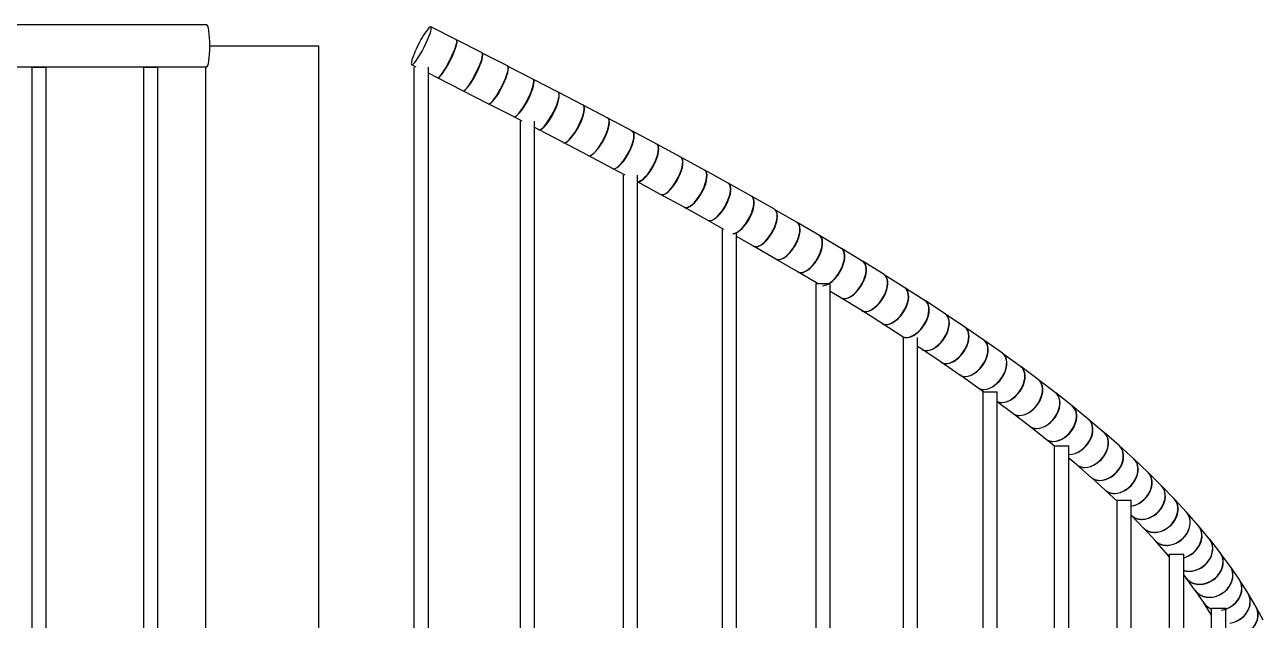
# Model space of a CAD drawing. Header units: millimetres. Extents: x -934 to 934, y -2220 to 2220.
# Drawn here: x -214 to 901, y 1684 to 2220 of the extents above; entities that cross this region are included whole.
import ezdxf

# ---------------------------------------------------------------- set-up
doc = ezdxf.new("R2010")
doc.units = ezdxf.units.MM
doc.layers.add('Elevation', color=7, linetype='CONTINUOUS')

msp = doc.modelspace()

# ---------------------------------------------------------------- linework, layer by layer
at = {"layer": 'Elevation'}
for p, q in [((-50.2, 2220.2), (-903.2, 2220.2)), ((174.7, 2206.5), (151.6, 2218.2)), ((197.8, 2194.8), (174.8, 2206.5)), ((50.8, 1286.8), (50.8, 2201.2)), ((138.5, 2182.1), (134.4, 2184.2)), ((220.7, 2183.1), (197.8, 2194.7)), ((-50.2, 2182.1), (-753.8, 2182.1)), ((-207.1, 1286.8), (-207.1, 2182.1)), ((-194.4, 1286.8), (-194.4, 2182.1)), ((-106.7, 1286.8), (-106.7, 2182.1)), ((-94, 1286.8), (-94, 2182.1)), ((-50.8, 1286.8), (-50.8, 2182.1)), ((136.7, 1286.8), (136.7, 2182.1)), ((149.4, 1102.2), (149.4, 2182.1)), ((157.5, 2172.5), (149.4, 2176.6)), ((243.5, 2171.3), (220.7, 2183)), ((180.5, 2160.8), (157.5, 2172.5)), ((266.1, 2159.6), (243.5, 2171.3)), ((203.3, 2149.1), (180.5, 2160.8)), ((288.6, 2147.9), (266.2, 2159.6)), ((226.1, 2137.5), (203.3, 2149.1)), ((226.1, 2137.5), (203.3, 2149.1)), ((310.9, 2136.2), (288.7, 2147.9)), ((233.9, 2133.4), (226.1, 2137.5)), ((232.2, 1102.2), (232.2, 2133.4)), ((244.9, 1102.2), (244.9, 2133.4)), ((333, 2124.5), (311, 2136.2)), ((248.6, 2125.8), (244.9, 2127.7)), ((271, 2114.1), (248.6, 2125.8)), ((354.9, 2112.7), (333.1, 2124.4)), ((293.2, 2102.5), (271, 2114.1)), ((376.6, 2101), (355, 2112.7)), ((315.1, 2090.8), (293.1, 2102.5)), ((398, 2089.3), (376.7, 2101)), ((326.6, 2084.7), (315.1, 2090.8)), ((325, 1102.2), (325, 2084.7)), ((337.7, 1102.2), (337.7, 2084.7)), ((419.2, 2077.5), (398.1, 2089.2)), ((358.4, 2067.5), (337.7, 2078.7)), ((440.1, 2065.8), (419.3, 2077.5)), ((379.7, 2055.9), (358.4, 2067.5)), ((460.8, 2054.1), (440.2, 2065.8)), ((400.7, 2044.2), (379.7, 2055.9)), ((481.1, 2042.3), (460.9, 2054)), ((415.4, 2036), (400.7, 2044.2)), ((501.2, 2030.6), (481.2, 2042.2)), ((414.1, 1102.2), (414.1, 2036)), ((426.8, 1102.2), (426.8, 2033.1)), ((441.9, 2021), (426.8, 2029.6)), ((520.9, 2018.8), (501.3, 2030.5)), ((462, 2009.3), (441.9, 2021)), ((540.3, 2007), (521, 2018.7)), ((481.9, 1997.7), (462, 2009.3)), ((559.4, 1995.3), (540.5, 2007)), ((499.4, 1987.3), (481.9, 1997.7)), ((578.1, 1983.5), (559.5, 1995.2)), ((498.3, 1102.2), (498.3, 1987.3)), ((511, 917.6), (511, 1987.3)), ((520.5, 1974.5), (511, 1980.2)), ((539.3, 1962.9), (520.5, 1974.5)), ((596.4, 1971.7), (578.2, 1983.4)), ((557.7, 1951.3), (539.3, 1962.9)), ((614.4, 1959.9), (596.6, 1971.6)), ((575.8, 1939.7), (557.7, 1951.3)), ((632, 1948.1), (614.6, 1959.8)), ((577.5, 1938.6), (575.8, 1939.7)), ((649.2, 1936.3), (632.2, 1948)), ((576.8, 917.6), (576.8, 1938.6)), ((589.5, 917.6), (589.5, 1938.6)), ((593.4, 1928.1), (589.5, 1930.7)), ((610.7, 1916.5), (593.4, 1928.1)), ((665.9, 1924.5), (649.3, 1936.2)), ((682.3, 1912.7), (666.1, 1924.3)), ((627.5, 1904.9), (610.7, 1916.5)), ((698.2, 1900.8), (682.5, 1912.5)), ((643.9, 1893.4), (627.5, 1905)), ((713.7, 1889), (698.4, 1900.7)), ((648.8, 1889.9), (643.9, 1893.4)), ((648.6, 917.6), (648.6, 1889.9)), ((661.3, 917.6), (661.3, 1889.9)), ((728.7, 1877.1), (713.9, 1888.8)), ((675.4, 1870.3), (661.3, 1880.8)), ((743.2, 1865.2), (728.9, 1876.9)), ((690.4, 1858.8), (675.3, 1870.3)), ((757.3, 1853.3), (743.5, 1865)), ((705, 1847.3), (690.4, 1858.8)), ((770.9, 1841.4), (757.6, 1853.1)), ((712.9, 1840.8), (704.9, 1847.3)), ((712.9, 917.6), (712.9, 1841.2)), ((725.6, 917.6), (725.6, 1841.2)), ((784.1, 1829.5), (771.2, 1841.2)), ((732.7, 1824.3), (725.6, 1830.2)), ((796.7, 1817.5), (784.4, 1829.2)), ((745.8, 1812.8), (732.6, 1824.3)), ((808.8, 1805.6), (797, 1817.3)), ((758.4, 1801.4), (745.7, 1812.9)), ((820.4, 1793.6), (809.1, 1805.3)), ((769.1, 1791.2), (758.3, 1801.4)), ((769.1, 917.6), (769.1, 1792.4)), ((781.8, 733), (781.8, 1792.4)), ((831.5, 1781.5), (820.7, 1793.2)), ((782, 1778.5), (781.8, 1778.7)), ((793, 1767.1), (781.9, 1778.6)), ((842.1, 1769.5), (831.8, 1781.2)), ((803.4, 1755.8), (792.9, 1767.2)), ((852.1, 1757.4), (842.4, 1769.1)), ((813.4, 1744.5), (803.3, 1755.9)), ((861.6, 1745.3), (852.5, 1757)), ((816.4, 1740.9), (813.3, 1744.6)), ((816.4, 733), (816.4, 1743.7)), ((829.1, 733), (829.1, 1743.7)), ((870.5, 1733.2), (861.9, 1744.8)), ((878.9, 1721), (870.9, 1732.7)), ((831.5, 1721.9), (829.1, 1725.1)), ((839.8, 1710.7), (831.4, 1722.1)), ((886.7, 1708.7), (879.3, 1720.4)), ((847.4, 1699.5), (839.6, 1710.8)), ((893.9, 1696.5), (887.1, 1708.2)), ((854.2, 1688.8), (847.3, 1699.7)), ((854.2, 733), (854.2, 1695)), ((866.9, 733), (866.9, 1694.2)), ((900.6, 1684.2), (894.3, 1695.8))]:
    msp.add_line(p, q, dxfattribs=at)
for centre, major_axis, ratio, start_param, end_param in [((-50.2, 2201.2), (0, 19.1), 0.156434, 4.712389, 0), ((143, 2201.2), (8.6, 17), 0.151343, 0, 3.141593), ((143, 2201.2), (8.6, 17), 0.151343, 3.141593, 0), ((166.1, 2189.5), (8.6, 17), 0.173923, 3.223993, 0), ((166.1, 2189.5), (8.6, 17), 0.151343, 3.223682, 0), ((166.1, 2189.5), (8.6, 17), 0.151343, 0, 0.082089), ((166.1, 2189.5), (8.6, 17), 0.173923, 0, 0.005888), ((-50.2, 2201.2), (0, 19.1), 0.156434, 3.141593, 4.712389), ((189.1, 2177.8), (8.6, 17), 0.173923, 3.235436, 0), ((189.1, 2177.8), (8.7, 17), 0.196389, 3.235842, 0), ((189.1, 2177.8), (8.6, 17), 0.173923, 0, 0.093843), ((189.1, 2177.8), (8.7, 17), 0.196389, 0, 0.005938), ((212, 2166.1), (8.7, 17), 0.196389, 3.247285, 0), ((212, 2166.1), (8.7, 16.9), 0.218725, 3.247801, 0), ((212, 2166.1), (8.7, 17), 0.196389, 0, 0.105693), ((212, 2166.1), (8.7, 16.9), 0.218725, 0, 0.005994), ((234.8, 2154.4), (8.8, 16.9), 0.240918, 3.259882, 0), ((234.8, 2154.4), (8.7, 16.9), 0.218725, 3.259244, 0), ((234.8, 2154.4), (8.7, 16.9), 0.218725, 0, 0.117651), ((234.8, 2154.4), (8.8, 16.9), 0.240918, 0, 0.006057), ((257.4, 2142.7), (8.8, 16.9), 0.262952, 3.272101, 0), ((257.4, 2142.7), (8.8, 16.9), 0.240918, 3.271325, 0), ((257.4, 2142.7), (8.8, 16.9), 0.240918, 0, 0.129733), ((257.4, 2142.7), (8.8, 16.9), 0.262952, 0, 0.006128), ((279.8, 2131), (8.9, 16.9), 0.284813, 3.284472, 0), ((279.8, 2131), (8.8, 16.9), 0.262952, 3.283544, 0), ((279.8, 2131), (8.8, 16.9), 0.262952, 0, 0.141951), ((279.8, 2131), (8.9, 16.9), 0.284813, 0, 0.006206), ((302, 2119.3), (8.9, 16.8), 0.306487, 3.297012, 0), ((302, 2119.3), (8.9, 16.9), 0.284813, 3.295916, 0), ((302, 2119.3), (8.9, 16.9), 0.284813, 0, 0.154323), ((302, 2119.3), (8.9, 16.8), 0.306487, 0, 0.006292), ((324.1, 2107.6), (8.9, 16.8), 0.306487, 3.308455, 0), ((324.1, 2107.6), (9, 16.8), 0.327958, 3.309736, 0), ((324.1, 2107.6), (8.9, 16.8), 0.306487, 0, 0.166862), ((324.1, 2107.6), (9, 16.8), 0.327958, 0, 0.006386), ((345.9, 2096), (9.1, 16.8), 0.349214, 3.322661, 0), ((345.9, 2096), (9, 16.8), 0.327958, 3.321179, 0), ((345.9, 2096), (9, 16.8), 0.327958, 0, 0.179586), ((345.9, 2096), (9.1, 16.8), 0.349214, 0, 0.006489), ((367.5, 2084.3), (9.1, 16.7), 0.37024, 3.335806, 0), ((367.5, 2084.3), (9.1, 16.8), 0.349214, 3.334104, 0), ((367.5, 2084.3), (9.1, 16.8), 0.349214, 0, 0.192512), ((367.5, 2084.3), (9.1, 16.7), 0.37024, 0, 0.006601), ((388.9, 2072.6), (9.1, 16.7), 0.37024, 3.347249, 0), ((388.9, 2072.6), (9.2, 16.7), 0.391023, 3.349188, 0), ((388.9, 2072.6), (9.2, 16.7), 0.391023, 0, 0.006722), ((410, 2060.9), (9.3, 16.6), 0.411548, 3.362829, 0), ((410, 2060.9), (9.2, 16.7), 0.391023, 3.360631, 0), ((410, 2060.9), (9.3, 16.6), 0.411548, 0, 0.006854), ((430.8, 2049.2), (9.4, 16.6), 0.431802, 3.376747, 0), ((430.8, 2049.2), (9.3, 16.6), 0.411548, 3.374272, 0), ((430.8, 2049.2), (9.4, 16.6), 0.431802, 0, 0.006996), ((451.4, 2037.5), (9.4, 16.6), 0.431802, 3.38819, 0), ((451.4, 2037.5), (9.5, 16.5), 0.451772, 0, 0.007149), ((451.4, 2037.5), (9.5, 16.5), 0.451772, 4.967484, 0), ((471.6, 2025.8), (9.5, 16.5), 0.451772, 4.967484, 0), ((471.6, 2025.8), (9.6, 16.4), 0.471444, 0, 0.007313), ((471.6, 2025.8), (9.6, 16.4), 0.471444, 4.982027, 0), ((451.4, 2037.5), (9.5, 16.5), 0.451772, 3.390966, 4.967484), ((491.5, 2014.1), (9.6, 16.4), 0.471444, 4.982027, 0), ((491.5, 2014.1), (9.8, 16.4), 0.490807, 0, 0.007491), ((491.5, 2014.1), (9.8, 16.4), 0.490807, 4.996918, 0), ((471.6, 2025.8), (9.6, 16.4), 0.471444, 3.405509, 4.982027), ((471.6, 2025.8), (9.5, 16.5), 0.451772, 3.40241, 4.967484), ((511.2, 2002.4), (9.8, 16.4), 0.490807, 4.996918, 0), ((511.2, 2002.4), (9.9, 16.3), 0.509846, 0, 0.007681), ((511.2, 2002.4), (9.9, 16.3), 0.509846, 5.012184, 0), ((491.5, 2014.1), (9.8, 16.4), 0.490807, 3.4204, 4.996918), ((491.5, 2014.1), (9.6, 16.4), 0.471444, 3.416952, 4.982027), ((530.4, 1990.7), (9.9, 16.3), 0.509846, 5.012184, 0), ((530.4, 1990.7), (10, 16.2), 0.528549, 0, 0.007886), ((530.4, 1990.7), (10, 16.2), 0.528549, 5.027851, 0), ((511.2, 2002.4), (9.9, 16.3), 0.509846, 3.435666, 5.012184), ((511.2, 2002.4), (9.8, 16.4), 0.490807, 3.431843, 4.996918), ((549.4, 1979.1), (10, 16.2), 0.528549, 5.027851, 0), ((549.4, 1979.1), (10.1, 16.1), 0.546905, 5.043951, 0), ((549.4, 1979.1), (10.1, 16.1), 0.546905, 0, 0.008106), ((530.4, 1990.7), (10, 16.2), 0.528549, 3.451334, 5.027851), ((530.4, 1990.7), (9.9, 16.3), 0.509846, 3.447109, 5.012184), ((549.4, 1979.1), (10.1, 16.1), 0.546905, 3.467433, 5.043951), ((549.4, 1979.1), (10, 16.2), 0.528549, 3.462777, 5.027851), ((567.9, 1967.4), (10.1, 16.1), 0.546905, 5.043951, 0), ((567.9, 1967.4), (10.3, 16), 0.564901, 5.060514, 0), ((567.9, 1967.4), (10.3, 16), 0.564901, 0, 0.008341), ((567.9, 1967.4), (10.3, 16), 0.564901, 3.483996, 5.060514), ((567.9, 1967.4), (10.1, 16.1), 0.546905, 3.478876, 5.043951), ((586.1, 1955.7), (10.3, 16), 0.564901, 5.060514, 0), ((586.1, 1955.7), (10.5, 15.9), 0.582524, 0, 0.008594), ((586.1, 1955.7), (10.5, 15.9), 0.582524, 5.077574, 0), ((586.1, 1955.7), (10.5, 15.9), 0.582524, 3.501056, 5.077574), ((586.1, 1955.7), (10.3, 16), 0.564901, 3.495439, 5.060514), ((604, 1944), (10.5, 15.9), 0.582524, 5.077574, 0), ((604, 1944), (10.6, 15.8), 0.599765, 0, 0.008865), ((604, 1944), (10.6, 15.8), 0.599765, 5.095166, 0), ((604, 1944), (10.6, 15.8), 0.599765, 3.518648, 5.095166), ((604, 1944), (10.5, 15.9), 0.582524, 3.512499, 5.077574), ((621.4, 1932.3), (10.6, 15.8), 0.599765, 5.095166, 0), ((621.4, 1932.3), (10.8, 15.7), 0.616611, 0, 0.009156), ((621.4, 1932.3), (10.8, 15.7), 0.616611, 5.113329, 0), ((621.4, 1932.3), (10.8, 15.7), 0.616611, 3.536811, 5.113329), ((621.4, 1932.3), (10.6, 15.8), 0.599765, 3.530091, 5.095166), ((638.4, 1920.6), (11, 15.6), 0.63305, 3.555586, 0), ((638.4, 1920.6), (10.8, 15.7), 0.616611, 5.113329, 0), ((638.4, 1920.6), (11, 15.6), 0.63305, 0, 0.009467), ((638.4, 1920.6), (10.8, 15.7), 0.616611, 3.548255, 5.113329), ((655, 1908.9), (11, 15.6), 0.63305, 3.56703, 0), ((655, 1908.9), (11.2, 15.4), 0.649074, 3.575016, 0), ((655, 1908.9), (11.2, 15.4), 0.649074, 0, 0.0098), ((671.1, 1897.2), (11.2, 15.4), 0.649074, 3.58646, 0), ((671.1, 1897.2), (11.4, 15.3), 0.664669, 3.595148, 0), ((671.1, 1897.2), (11.4, 15.3), 0.664669, 0, 0.010157), ((686.8, 1885.5), (11.4, 15.3), 0.664669, 3.606591, 0), ((686.8, 1885.5), (11.6, 15.1), 0.679828, 3.616031, 0), ((686.8, 1885.5), (11.6, 15.1), 0.679828, 0, 0.010538), ((702.1, 1873.8), (11.6, 15.1), 0.679828, 3.627474, 0), ((702.1, 1873.8), (11.8, 14.9), 0.694539, 3.637717, 0), ((702.1, 1873.8), (11.8, 14.9), 0.694539, 0, 0.010947), ((716.9, 1862.2), (11.8, 14.9), 0.694539, 3.64916, 0), ((716.9, 1862.2), (12, 14.8), 0.708793, 3.660263, 0), ((716.9, 1862.2), (12, 14.8), 0.708793, 0, 0.011384), ((731.2, 1850.5), (12, 14.8), 0.708793, 3.671706, 0), ((731.2, 1850.5), (12.3, 14.6), 0.72258, 3.683728, 0), ((731.2, 1850.5), (12.3, 14.6), 0.72258, 0, 0.011851), ((745, 1838.8), (12.3, 14.6), 0.72258, 3.695171, 0), ((745, 1838.8), (12.5, 14.3), 0.735892, 3.708174, 0), ((745, 1838.8), (12.5, 14.3), 0.735892, 0, 0.01235), ((758.4, 1827.1), (12.5, 14.3), 0.735892, 3.719617, 0), ((758.4, 1827.1), (12.8, 14.1), 0.748719, 3.733668, 0), ((758.4, 1827.1), (12.8, 14.1), 0.748719, 0, 0.012882), ((771.3, 1815.4), (12.8, 14.1), 0.748719, 3.745111, 0), ((771.3, 1815.4), (13.1, 13.8), 0.761053, 3.760278, 0), ((771.3, 1815.4), (13.1, 13.8), 0.761053, 0, 0.013449), ((783.6, 1803.7), (13.1, 13.8), 0.761053, 3.926569, 0), ((783.6, 1803.7), (13.4, 13.6), 0.772887, 3.941085, 0), ((783.6, 1803.7), (13.4, 13.6), 0.772887, 0, 0.014053), ((795.4, 1792), (13.4, 13.6), 0.772887, 3.799521, 0), ((795.4, 1792), (13.7, 13.2), 0.784212, 4.063452, 0), ((795.4, 1792), (13.7, 13.2), 0.784212, 0, 0.014694), ((806.7, 1780.3), (13.7, 13.2), 0.784212, 4.063452, 0), ((806.7, 1780.3), (14, 12.9), 0.79502, 4.079942, 0), ((806.7, 1780.3), (14, 12.9), 0.79502, 0, 0.015374), ((795.4, 1792), (13.7, 13.2), 0.784212, 3.817141, 4.063452), ((817.5, 1768.6), (14, 12.9), 0.79502, 4.079942, 0), ((817.5, 1768.6), (14.3, 12.6), 0.805305, 4.098128, 0), ((817.5, 1768.6), (14.3, 12.6), 0.805305, 0, 0.016092), ((806.7, 1780.3), (13.7, 13.2), 0.784212, 3.828584, 4.063452), ((806.7, 1780.3), (14, 12.9), 0.79502, 3.847544, 4.079942), ((827.8, 1756.9), (14.3, 12.6), 0.805305, 4.172253, 0), ((827.8, 1756.9), (14.7, 12.2), 0.815061, 4.191508, 0), ((827.8, 1756.9), (14.7, 12.2), 0.815061, 0, 0.016849), ((817.5, 1768.6), (14.3, 12.6), 0.805305, 3.879365, 4.098128), ((817.5, 1768.6), (14, 12.9), 0.79502, 3.858987, 4.079942), ((837.4, 1745.3), (14.7, 12.2), 0.815061, 4.118066, 0), ((837.4, 1745.3), (15, 11.7), 0.82428, 4.139812, 0), ((837.4, 1745.3), (15, 11.7), 0.82428, 0, 0.017644), ((846.6, 1733.6), (15, 11.7), 0.82428, 4.139812, 0), ((846.6, 1733.6), (15.4, 11.3), 0.832956, 4.163419, 0), ((846.6, 1733.6), (15.4, 11.3), 0.832956, 0, 0.018474), ((837.4, 1745.3), (15, 11.7), 0.82428, 3.947566, 4.139812), ((837.4, 1745.3), (14.7, 12.2), 0.815061, 3.924123, 4.118066), ((855.2, 1721.9), (15.4, 11.3), 0.832956, 4.163419, 0), ((855.2, 1721.9), (15.7, 10.8), 0.841084, 4.188935, 0), ((855.2, 1721.9), (15.7, 10.8), 0.841084, 0, 0.019335), ((846.6, 1733.6), (15.4, 11.3), 0.832956, 3.984094, 4.163419), ((846.6, 1733.6), (15, 11.7), 0.82428, 3.959009, 4.139812), ((863.2, 1710.2), (15.7, 10.8), 0.841084, 4.188935, 0), ((863.2, 1710.2), (16.1, 10.2), 0.848658, 4.2164, 0), ((863.2, 1710.2), (16.1, 10.2), 0.848658, 0, 0.020224), ((855.2, 1721.9), (15.4, 11.3), 0.832956, 3.995538, 4.163419), ((855.2, 1721.9), (15.7, 10.8), 0.841084, 4.02233, 4.188935), ((870.6, 1698.5), (16.1, 10.2), 0.848658, 4.2164, 0), ((870.6, 1698.5), (16.4, 9.7), 0.855674, 4.245841, 0), ((870.6, 1698.5), (16.4, 9.7), 0.855674, 0, 0.021133), ((877.5, 1686.8), (16.4, 9.7), 0.855674, 4.245841, 0), ((877.5, 1686.8), (16.8, 9), 0.862126, 4.277272, 0), ((877.5, 1686.8), (16.8, 9), 0.862126, 0, 0.022054)]:
    msp.add_ellipse(centre, major_axis=major_axis, ratio=ratio, start_param=start_param, end_param=end_param, dxfattribs=at)
for points, degree in [([(-47.2, 2201.2), (-42.6, 2201.2), (-36.4, 2201.2), (-28.7, 2201.2), (-19.9, 2201.2), (-10.4, 2201.2), (-0.4, 2201.2), (9.5, 2201.2), (19.1, 2201.2), (28, 2201.2), (35.8, 2201.2), (42.1, 2201.2), (46.9, 2201.2), (49.8, 2201.2), (50.8, 2201.2)], 1), ([(-207.1, 2182.1), (-206.9, 2182.1), (-206.4, 2182.1), (-205.7, 2182.1), (-204.7, 2182.1), (-203.5, 2182.1), (-202.1, 2182.1), (-200.7, 2182.1), (-199.3, 2182.1), (-198, 2182.1), (-196.8, 2182.1), (-195.8, 2182.1), (-195, 2182.1), (-194.5, 2182.1), (-194.4, 2182.1)], 1), ([(-106.7, 2182.1), (-106.6, 2182.1), (-106.1, 2182.1), (-105.3, 2182.1), (-104.3, 2182.1), (-103.1, 2182.1), (-101.8, 2182.1), (-100.4, 2182.1), (-99, 2182.1), (-97.6, 2182.1), (-96.4, 2182.1), (-95.4, 2182.1), (-94.7, 2182.1), (-94.2, 2182.1), (-94, 2182.1)], 1), ([(157.5, 2172.5), (157.5, 2172.5)], 1), ([(157.5, 2172.5), (157.6, 2172.4), (157.8, 2172.4)], 2), ([(180.5, 2160.8), (180.5, 2160.8)], 1), ([(180.5, 2160.8), (180.7, 2160.7), (180.8, 2160.7)], 2), ([(203.3, 2149.1), (203.3, 2149.1)], 1), ([(203.3, 2149.1), (203.5, 2149), (203.8, 2149)], 2), ([(226.1, 2137.5), (226.1, 2137.5)], 1), ([(226.1, 2137.5), (226.1, 2137.5)], 1), ([(226.1, 2137.5), (226.3, 2137.4), (226.6, 2137.4)], 2), ([(248.6, 2125.8), (248.6, 2125.8)], 1), ([(248.6, 2125.8), (248.9, 2125.7), (249.2, 2125.7)], 2), ([(271, 2114.1), (271, 2114.1)], 1), ([(271, 2114.1), (271.3, 2114), (271.7, 2114)], 2), ([(293.1, 2102.5), (293.2, 2102.5)], 1), ([(293.2, 2102.5), (293.5, 2102.3), (294, 2102.3)], 2), ([(315.1, 2090.8), (315.1, 2090.8)], 1), ([(315.1, 2090.8), (315.6, 2090.6), (316.1, 2090.6)], 2), ([(337.7, 2078.9), (337.9, 2078.9), (338, 2078.9)], 2), ([(358.4, 2067.5), (358.4, 2067.5)], 1), ([(358.4, 2067.5), (359, 2067.2), (359.7, 2067.2)], 2), ([(379.7, 2055.9), (379.7, 2055.9)], 1), ([(379.7, 2055.9), (380.3, 2055.5), (381.2, 2055.5)], 2), ([(400.7, 2044.3), (400.7, 2044.2)], 1), ([(400.7, 2044.2), (401.2, 2044), (401.8, 2043.8), (402.4, 2043.8)], 3), ([(441.9, 2021), (441.9, 2021)], 1), ([(441.9, 2021), (442.5, 2020.6), (443.2, 2020.5), (444, 2020.5)], 3), ([(462, 2009.4), (462, 2009.3)], 1), ([(462, 2009.3), (462.7, 2009), (463.5, 2008.8), (464.3, 2008.8)], 3), ([(481.8, 1997.7), (481.9, 1997.7)], 1), ([(498.3, 1987.3), (498.4, 1987.3), (498.7, 1987.3), (499.2, 1987.3), (499.9, 1987.3), (500.8, 1987.3), (501.7, 1987.3), (502.8, 1987.3), (503.9, 1987.3), (505.1, 1987.3), (506.2, 1987.3), (507.3, 1987.3), (508.3, 1987.3), (509.2, 1987.3), (509.9, 1987.3)], 1), ([(520.5, 1974.5), (520.5, 1974.5)], 1), ([(539.3, 1962.9), (539.3, 1962.9)], 1), ([(557.7, 1951.3), (557.7, 1951.3)], 1), ([(575.7, 1939.7), (575.8, 1939.7)], 1), ([(593.4, 1928.1), (593.4, 1928.1)], 1), ([(610.6, 1916.6), (610.7, 1916.5)], 1), ([(627.5, 1905), (627.5, 1904.9)], 1), ([(643.8, 1893.4), (643.9, 1893.4)], 1), ([(648.6, 1889.9), (648.8, 1889.9), (649.2, 1889.9), (650, 1889.9), (651, 1889.9), (652.2, 1889.9), (653.5, 1889.9), (655, 1889.9), (656.4, 1889.9), (657.7, 1889.9), (658.9, 1889.9), (659.9, 1889.9), (660.7, 1889.9), (661.1, 1889.9), (661.3, 1889.9)], 1), ([(675.3, 1870.4), (675.4, 1870.3)], 1), ([(690.3, 1858.9), (690.4, 1858.8)], 1), ([(704.9, 1847.3), (705, 1847.3)], 1), ([(712.9, 1841.2), (713.1, 1841.2), (713.6, 1841.2), (714.3, 1841.2), (715.3, 1841.2), (716.5, 1841.2), (717.9, 1841.2), (719.3, 1841.2), (720.7, 1841.2), (722.1, 1841.2), (723.3, 1841.2), (724.3, 1841.2), (725, 1841.2), (725.5, 1841.2), (725.6, 1841.2)], 1), ([(725.6, 1833.4), (725.9, 1833.4), (726.1, 1833.4)], 2), ([(732.6, 1824.4), (732.7, 1824.3)], 1), ([(745.6, 1812.9), (745.8, 1812.8)], 1), ([(745.8, 1812.8), (746.2, 1812.4), (746.7, 1812.1), (747.2, 1811.8), (747.7, 1811.5), (748.2, 1811.2), (748.8, 1811), (749.3, 1810.7), (749.9, 1810.6), (750.5, 1810.4), (751.1, 1810.3), (751.7, 1810.2), (752.4, 1810.1), (753, 1810.1), (753.7, 1810)], 1), ([(758.2, 1801.5), (758.4, 1801.4)], 1), ([(769.1, 1792.4), (769.2, 1792.4), (769.7, 1792.4), (770.5, 1792.4), (771.5, 1792.4), (772.7, 1792.4), (774, 1792.4), (775.4, 1792.4), (776.8, 1792.4), (778.2, 1792.4), (779.4, 1792.4), (780.4, 1792.4), (781.1, 1792.4), (781.6, 1792.4), (781.8, 1792.4)], 1), ([(781.8, 1778.7), (782, 1778.5)], 1), ([(792.8, 1767.4), (793, 1767.1)], 1), ([(803.2, 1756), (803.4, 1755.8)], 1), ([(803.4, 1755.8), (804, 1755.2), (804.6, 1754.7), (805.2, 1754.2), (805.8, 1753.8), (806.5, 1753.4), (807.2, 1753), (808, 1752.7), (808.7, 1752.4), (809.5, 1752.1), (810.3, 1751.9), (811.1, 1751.8), (812, 1751.7), (812.8, 1751.6), (813.7, 1751.6)], 1), ([(813.1, 1744.7), (813.3, 1744.6), (813.4, 1744.5)], 2), ([(813.4, 1744.5), (814.2, 1743.5), (815.2, 1742.6), (816.4, 1742)], 3), ([(816.4, 1743.7), (816.5, 1743.7), (817, 1743.7), (817.7, 1743.7), (818.7, 1743.7), (819.9, 1743.7), (821.3, 1743.7), (822.7, 1743.7), (824.1, 1743.7), (825.5, 1743.7), (826.7, 1743.7), (827.7, 1743.7), (828.4, 1743.7), (828.9, 1743.7), (829.1, 1743.7)], 1), ([(831.3, 1722.2), (831.4, 1722.1), (831.5, 1721.9)], 2), ([(831.5, 1721.9), (832.1, 1721.2), (832.8, 1720.5), (833.4, 1719.9), (834.2, 1719.3), (835, 1718.8), (835.8, 1718.3), (836.6, 1717.9), (837.5, 1717.6), (838.4, 1717.2), (839.4, 1717), (840.4, 1716.8), (841.3, 1716.6), (842.4, 1716.5), (843.4, 1716.5)], 1), ([(839.5, 1711), (839.6, 1710.8), (839.8, 1710.7)], 2), ([(839.8, 1710.7), (840.4, 1709.9), (841, 1709.2), (841.7, 1708.5), (842.5, 1707.9), (843.3, 1707.3), (844.2, 1706.8), (845.1, 1706.4), (846, 1706), (847, 1705.6), (847.9, 1705.3), (849, 1705.1), (850, 1705), (851.1, 1704.9), (852.2, 1704.8)], 1), ([(847.2, 1699.9), (847.3, 1699.7), (847.4, 1699.5)], 2), ([(854.2, 1695), (854.4, 1695), (854.9, 1695), (855.6, 1695), (856.6, 1695), (857.8, 1695), (859.2, 1695), (860.6, 1695), (862, 1695), (863.3, 1695), (864.5, 1695), (865.5, 1695), (866.3, 1695), (866.8, 1695), (866.9, 1695)], 1)]:
    msp.add_open_spline(points, degree=degree, dxfattribs=at)
for points, degree, knots in [([(481.9, 1997.7), (481.9, 1997.7), (482, 1997.7), (482, 1997.6), (482.1, 1997.6), (482.2, 1997.5), (482.4, 1997.5), (482.5, 1997.4), (482.6, 1997.4), (482.7, 1997.3), (482.8, 1997.3), (482.9, 1997.3), (483, 1997.2), (483.5, 1997.1), (483.9, 1997.1), (484.4, 1997.1)], 3, [4.4370293, 4.4370293, 4.4370293, 4.4370293, 4.4566979, 4.4566979, 4.4566979, 4.496035, 4.496035, 4.496035, 4.5353721, 4.5353721, 4.5353721, 4.5747091, 4.5747091, 4.5747091, 4.712389, 4.712389, 4.712389, 4.712389]), ([(520.5, 1974.5), (520.7, 1974.4), (520.9, 1974.3), (521.1, 1974.2), (521.3, 1974.1), (521.5, 1974), (521.7, 1974), (521.9, 1973.9), (522.1, 1973.8), (522.4, 1973.8), (522.6, 1973.8), (522.8, 1973.7), (523, 1973.7), (523.3, 1973.7), (523.5, 1973.7)], 1, [4.4068727, 4.4068727, 4.4286953, 4.4505179, 4.4723405, 4.4941631, 4.5159857, 4.5378083, 4.5596308, 4.5814534, 4.603276, 4.6250986, 4.6469212, 4.6687438, 4.6905664, 4.712389, 4.712389]), ([(539.3, 1962.9), (539.5, 1962.8), (539.7, 1962.6), (539.9, 1962.5), (540.2, 1962.5), (540.4, 1962.4), (540.6, 1962.3), (540.8, 1962.2), (541.1, 1962.2), (541.3, 1962.1), (541.6, 1962.1), (541.8, 1962), (542.1, 1962), (542.3, 1962), (542.6, 1962)], 1, [4.391205, 4.391205, 4.4141467, 4.4370884, 4.4600301, 4.4829718, 4.5059135, 4.5288553, 4.551797, 4.5747387, 4.5976804, 4.6206221, 4.6435638, 4.6665056, 4.6894473, 4.712389, 4.712389]), ([(557.7, 1951.3), (558, 1951.1), (558.2, 1951), (558.4, 1950.9), (558.7, 1950.8), (558.9, 1950.7), (559.1, 1950.6), (559.4, 1950.6), (559.7, 1950.5), (559.9, 1950.4), (560.2, 1950.4), (560.5, 1950.4), (560.7, 1950.3), (561, 1950.3), (561.3, 1950.3)], 1, [4.3751054, 4.3751054, 4.3991971, 4.4232888, 4.4473805, 4.4714721, 4.4955638, 4.5196555, 4.5437472, 4.5678389, 4.5919306, 4.6160222, 4.6401139, 4.6642056, 4.6882973, 4.712389, 4.712389]), ([(575.8, 1939.7), (576, 1939.5), (576.3, 1939.4), (576.5, 1939.3), (576.8, 1939.2), (577, 1939.1), (577.3, 1939), (577.6, 1938.9), (577.9, 1938.8), (578.1, 1938.8), (578.4, 1938.7), (578.7, 1938.7), (579, 1938.6), (579.3, 1938.6), (579.6, 1938.6)], 1, [4.3585426, 4.3585426, 4.3838173, 4.409092, 4.4343668, 4.4596415, 4.4849163, 4.510191, 4.5354658, 4.5607405, 4.5860153, 4.61129, 4.6365647, 4.6618395, 4.6871142, 4.712389, 4.712389]), ([(593.4, 1928.1), (593.7, 1927.9), (594, 1927.8), (594.2, 1927.7), (594.5, 1927.5), (594.8, 1927.4), (595.1, 1927.3), (595.4, 1927.2), (595.7, 1927.2), (596, 1927.1), (596.3, 1927), (596.6, 1927), (596.9, 1927), (597.2, 1926.9), (597.6, 1926.9)], 1, [4.3414828, 4.3414828, 4.3679761, 4.3944694, 4.4209627, 4.447456, 4.4739493, 4.5004426, 4.5269359, 4.5534292, 4.5799225, 4.6064158, 4.6329091, 4.6594024, 4.6858957, 4.712389, 4.712389]), ([(610.7, 1916.5), (611, 1916.3), (611.2, 1916.2), (611.5, 1916), (611.8, 1915.9), (612.1, 1915.8), (612.4, 1915.7), (612.8, 1915.6), (613.1, 1915.5), (613.4, 1915.4), (613.7, 1915.4), (614.1, 1915.3), (614.4, 1915.3), (614.8, 1915.3), (615.1, 1915.2)], 1, [4.3238904, 4.3238904, 4.3516403, 4.3793902, 4.4071401, 4.43489, 4.4626399, 4.4903898, 4.5181397, 4.5458896, 4.5736395, 4.6013894, 4.6291393, 4.6568892, 4.6846391, 4.712389, 4.712389]), ([(627.5, 1904.9), (627.8, 1904.8), (628.1, 1904.6), (628.4, 1904.4), (628.7, 1904.3), (629.1, 1904.1), (629.4, 1904), (629.7, 1903.9), (630.1, 1903.8), (630.4, 1903.7), (630.8, 1903.7), (631.2, 1903.6), (631.5, 1903.6), (631.9, 1903.6), (632.3, 1903.6)], 1, [4.3057271, 4.3057271, 4.3347744, 4.3638217, 4.3928689, 4.4219162, 4.4509635, 4.4800108, 4.509058, 4.5381053, 4.5671526, 4.5961999, 4.6252471, 4.6542944, 4.6833417, 4.712389, 4.712389]), ([(643.9, 1893.4), (644.2, 1893.2), (644.6, 1893), (644.9, 1892.8), (645.2, 1892.6), (645.6, 1892.5), (645.9, 1892.4), (646.3, 1892.3), (646.7, 1892.1), (647, 1892.1), (647.4, 1892), (647.8, 1891.9), (648.2, 1891.9), (648.6, 1891.9), (649, 1891.9)], 1, [4.2869521, 4.2869521, 4.3173405, 4.3477288, 4.3781172, 4.4085055, 4.4388939, 4.4692822, 4.4996706, 4.5300589, 4.5604472, 4.5908356, 4.6212239, 4.6516123, 4.6820006, 4.712389, 4.712389]), ([(661.3, 1881), (661.6, 1880.9), (661.8, 1880.8), (662.1, 1880.7), (662.4, 1880.6), (662.7, 1880.5), (662.9, 1880.4), (663.2, 1880.4), (663.5, 1880.3), (663.8, 1880.3), (664.1, 1880.2), (664.4, 1880.2), (664.7, 1880.2), (665, 1880.2), (665.3, 1880.2)], 1, [4.3987962, 4.3987962, 4.4211956, 4.4435951, 4.4659945, 4.488394, 4.5107934, 4.5331929, 4.5555923, 4.5779918, 4.6003912, 4.6227907, 4.6451901, 4.6675896, 4.689989, 4.7123885, 4.7123885]), ([(675.4, 1870.3), (675.7, 1870.1), (676.1, 1869.8), (676.5, 1869.6), (676.9, 1869.4), (677.2, 1869.2), (677.7, 1869.1), (678.1, 1868.9), (678.5, 1868.8), (678.9, 1868.7), (679.4, 1868.6), (679.8, 1868.6), (680.3, 1868.5), (680.7, 1868.5), (681.2, 1868.5)], 1, [4.2473903, 4.2473903, 4.2806044, 4.3138184, 4.3470325, 4.3802465, 4.4134606, 4.4466747, 4.4798887, 4.5131028, 4.5463169, 4.5795309, 4.612745, 4.645959, 4.6791731, 4.7123872, 4.7123872]), ([(690.4, 1858.8), (690.8, 1858.5), (691.2, 1858.3), (691.6, 1858), (692, 1857.8), (692.4, 1857.6), (692.8, 1857.4), (693.3, 1857.3), (693.7, 1857.2), (694.2, 1857.1), (694.7, 1857), (695.1, 1856.9), (695.6, 1856.8), (696.1, 1856.8), (696.6, 1856.8)], 1, [4.2265076, 4.2265076, 4.2612134, 4.2959192, 4.3306251, 4.3653309, 4.4000367, 4.4347425, 4.4694483, 4.5041541, 4.5388599, 4.5735657, 4.6082715, 4.6429774, 4.6776832, 4.712389, 4.712389]), ([(705, 1847.3), (705.4, 1847), (705.8, 1846.7), (706.2, 1846.4), (706.6, 1846.2), (707.1, 1846), (707.6, 1845.8), (708, 1845.7), (708.5, 1845.5), (709, 1845.4), (709.5, 1845.3), (710, 1845.2), (710.5, 1845.2), (711.1, 1845.1), (711.6, 1845.1)], 1, [4.2048213, 4.2048213, 4.2410761, 4.2773309, 4.3135856, 4.3498404, 4.3860952, 4.4223499, 4.4586047, 4.4948595, 4.5311143, 4.567369, 4.6036238, 4.6398786, 4.6761333, 4.7123881, 4.7123881]), ([(732.7, 1824.3), (733.1, 1823.9), (733.6, 1823.6), (734, 1823.3), (734.5, 1823), (735, 1822.8), (735.5, 1822.6), (736.1, 1822.4), (736.6, 1822.2), (737.2, 1822.1), (737.7, 1821.9), (738.3, 1821.8), (738.9, 1821.8), (739.5, 1821.7), (740.1, 1821.7)], 1, [4.1588108, 4.1588108, 4.1983521, 4.2378934, 4.2774347, 4.316976, 4.3565173, 4.3960586, 4.4355999, 4.4751412, 4.5146825, 4.5542238, 4.5937651, 4.6333063, 4.6728476, 4.7123889, 4.7123889]), ([(758.4, 1801.4), (758.8, 1801), (759.3, 1800.6), (759.9, 1800.2), (760.4, 1799.9), (760.9, 1799.6), (761.5, 1799.4), (762.1, 1799.1), (762.7, 1798.9), (763.4, 1798.7), (764, 1798.6), (764.7, 1798.5), (765.3, 1798.4), (766, 1798.4), (766.7, 1798.3)], 1, [4.1088708, 4.1088708, 4.1519792, 4.1950877, 4.2381961, 4.2813046, 4.324413, 4.3675214, 4.4106299, 4.4537383, 4.4968468, 4.5399552, 4.5830637, 4.6261721, 4.6692805, 4.712389, 4.712389]), ([(782, 1778.5), (782.5, 1778.1), (783, 1777.6), (783.6, 1777.2), (784.2, 1776.8), (784.8, 1776.5), (785.4, 1776.2), (786.1, 1775.9), (786.8, 1775.6), (787.5, 1775.4), (788.2, 1775.3), (789, 1775.1), (789.7, 1775), (790.5, 1775), (791.2, 1775)], 1, [4.0544608, 4.0544608, 4.1014556, 4.1484505, 4.1954454, 4.2424402, 4.2894351, 4.33643, 4.3834249, 4.4304197, 4.4774146, 4.5244095, 4.5714044, 4.6183992, 4.6653941, 4.712389, 4.712389]), ([(793, 1767.1), (793.5, 1766.6), (794.1, 1766.1), (794.7, 1765.7), (795.3, 1765.3), (795.9, 1764.9), (796.6, 1764.6), (797.3, 1764.3), (798, 1764), (798.8, 1763.8), (799.5, 1763.6), (800.3, 1763.5), (801.1, 1763.4), (801.9, 1763.3), (802.7, 1763.3)], 1, [4.0253977, 4.0253977, 4.0744685, 4.1235393, 4.1726101, 4.2216809, 4.2707517, 4.3198225, 4.3688933, 4.4179641, 4.4670349, 4.5161058, 4.5651766, 4.6142474, 4.6633182, 4.712389, 4.712389]), ([(829.1, 1729), (829.2, 1728.9), (829.4, 1728.9), (829.6, 1728.8), (829.7, 1728.8), (829.9, 1728.7), (830.1, 1728.7), (830.2, 1728.6), (830.4, 1728.6), (830.6, 1728.6), (830.8, 1728.5), (830.9, 1728.5), (831.1, 1728.5), (831.3, 1728.4), (831.5, 1728.4), (831.7, 1728.4), (831.8, 1728.3), (832, 1728.3), (832.2, 1728.3), (832.4, 1728.3), (832.6, 1728.3), (832.7, 1728.3), (832.9, 1728.2), (833.3, 1728.2), (833.7, 1728.2), (833.8, 1728.2), (834, 1728.2)], 2, [4.4137207, 4.4137207, 4.4137207, 4.4350542, 4.4350542, 4.4563876, 4.4563876, 4.477721, 4.477721, 4.4990545, 4.4990545, 4.5203879, 4.5203879, 4.5417214, 4.5417214, 4.5630548, 4.5630548, 4.5843883, 4.5843883, 4.6057217, 4.6057217, 4.6270552, 4.6270552, 4.6483886, 4.6483886, 4.6910555, 4.6910555, 4.712389, 4.712389, 4.712389]), ([(847.4, 1699.5), (847.8, 1699), (848.2, 1698.5), (848.6, 1698), (849, 1697.6), (849.4, 1697.2), (849.9, 1696.8), (850.4, 1696.4), (850.9, 1696), (851.4, 1695.7), (851.9, 1695.3), (852.5, 1695), (853.1, 1694.7), (853.6, 1694.5), (854.2, 1694.2)], 1, [3.8202081, 3.8202081, 3.8582105, 3.896213, 3.9342155, 3.9722179, 4.0102204, 4.0482229, 4.0862253, 4.1242278, 4.1622303, 4.2002327, 4.2382352, 4.2762377, 4.3142401, 4.3522426, 4.3522426])]:
    msp.add_open_spline(points, degree=degree, knots=knots, dxfattribs=at)

doc.saveas('drawing.dxf')
